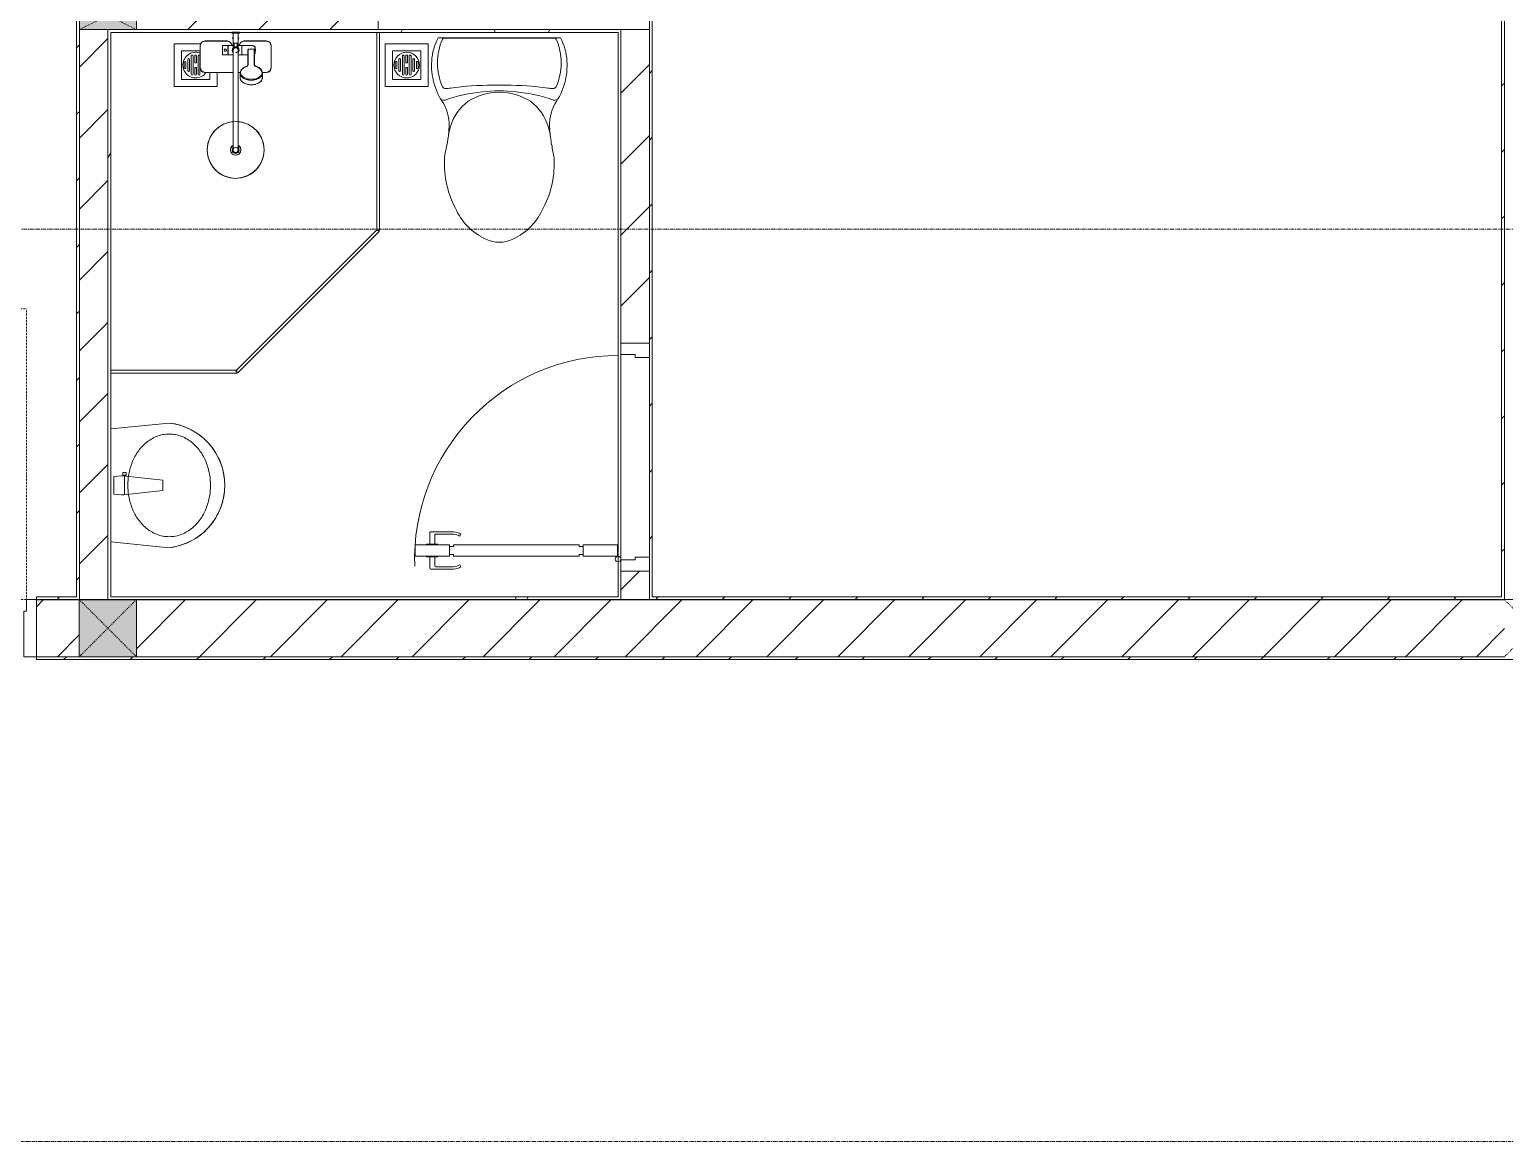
# Model space of a CAD drawing. Header units: millimetres. Extents: x 5359 to 218750, y -16347 to 109893.
# Drawn here: x 94678 to 99853, y 33837 to 37737 of the extents above; entities that cross this region are included whole.
import ezdxf

# ---------------------------------------------------------------- set-up
doc = ezdxf.new("R2010")
doc.units = ezdxf.units.MM
for name, pattern in [('Dash', [6, 3, -3]), ('Grid Line', [22.225, 12.7, -3.175, 3.175, -3.175]), ('NET VAN', [1.06, 0.53, -0.53])]:
    doc.linetypes.add(name, pattern=pattern)
for name, color, linetype, lineweight in [('0-1', 7, 'Continuous', 5), ('A-DETL-GENF-1', 9, 'Continuous', 9), ('A-DETL-GENF-2', 9, 'NET VAN', 9), ('A-DOOR', 31, 'Continuous', 9), ('A-DOOR-1', 9, 'Continuous', 9), ('A-DOOR-FRAM', 31, 'Continuous', 9), ('A-GLAZ-CURT-1', 9, 'Continuous', 9), ('A-WALL', 113, 'Continuous', 9), ('A-WALL-1', 53, 'Continuous', 18), ('A-WALL-3', 113, 'Continuous', 18), ('A-WALL-PATT-1', 10, 'Continuous', 9), ('A-WALL-PATT-2', 9, 'Continuous', 9), ('A-WALL-PATT-3', 111, 'Continuous', 9), ('I-WALL-1', 53, 'Continuous', 18), ('I-WALL-3', 2, 'Continuous', 18), ('M-EQPM-1', 9, 'Continuous', 9), ('P-SANR-FIXT', 6, 'Continuous', 9), ('P-SANR-FIXT-1', 9, 'Continuous', 9), ('P-SANR-FIXT-2', 221, 'Continuous', 9), ('S-COLS', 52, 'Continuous', 9), ('S-COLS-1', 253, 'Continuous', 5), ('S-COLS-2', 53, 'Continuous', 18), ('S-COLS-3', 9, 'Continuous', 9), ('S-COLS-4', 52, 'Continuous', 18), ('S-COLS-5', 52, 'Dash', 9), ('S-COLS-HDLN', 52, 'Dash', 9), ('S-COLS-HDLN-1', 9, 'Dash', 9), ('S-GRID-1', 1, 'Grid Line', 9)]:
    doc.layers.add(name, color=color, linetype=linetype, lineweight=lineweight)
pattern_1 = [(45, (0, 0), (-116.67262, 116.67262), [])]
pattern_2 = [(0, (0, 0), (894.08, 223.52), [73.762, -596.798, 73.762, -596.798, -3576.32]), (0, (0, 0), (894.08, 223.52), [-1341.12, 73.762, -1267.358, 73.762, -596.798, -1564.64]), (0, (0, 0), (894.08, 223.52), [-3352.8, 73.762, -373.278, 73.762, -1043.838]), (120, (335.28, 111.76), (-640.614, 662.536), [73.762, -596.798, 73.762, -4173.118]), (120, (335.28, 111.76), (-640.614, 662.536), [-744.322, -596.798, 73.762, -1267.358, -2235.2]), (120, (335.28, 111.76), (-640.614, 662.536), [-2682.24, 73.762, -596.798, 73.762, -1490.878]), (120, (335.28, 111.76), (-640.614, 662.536), [-3426.562, -373.278, 73.762, -1043.838]), (240, (447.04, 558.8), (-253.466, -886.056), [73.762, -596.798, 73.762, -4173.118]), (240, (447.04, 558.8), (-253.466, -886.056), [-744.322, -596.798, 73.762, -1267.358, -2235.2]), (240, (447.04, 558.8), (-253.466, -886.056), [-2682.24, 73.762, -596.798, 73.762, -1490.878]), (240, (447.04, 558.8), (-253.466, -886.056), [-3426.562, -373.278, 73.762, -1043.838])]
pattern_3 = [(45, (0, 0), (-124.4508, 124.4508), [])]

# ---------------------------------------------------------------- blocks, each defined once
blk = doc.blocks.new('TOILET - TOILET-348229-TKCS_MB ĐỊNH VỊ CỔNG-HÀNG RÀO')
at = {"layer": 'P-SANR-FIXT-1'}
for p, q in [((214.2, -19.1), (-214.2, -19.1)), ((194, -19.9), (-194, -19.9)), ((-171.7, -330.3), (-178.6, -355.5)), ((171.7, -330.3), (178.6, -355.5))]:
    blk.add_line(p, q, dxfattribs=at)
for centre, radius, start, end in [((-46.1, -111.1), 191.6, 151.2809, 176.4513), ((-9.8, -107.2), 207.3, 156.2862, 203.7138), ((-193.7, -26.4), 6.48, 92.3168, 156.2862), ((193.7, -26.4), 6.48, 23.7138, 87.6832), ((9.8, -107.2), 207.3, 336.2862, 23.7138), ((46.1, -111.1), 191.6, 3.5487, 28.7191), ((1.9, -114.1), 239.7, 176.4513, 195.2961), ((-1.9, -114.1), 239.7, 344.7039, 3.5487), ((-4, -115.7), 233.6, 195.2961, 215.2147), ((-189.1, -185.5), 11.7, 205.4105, 277.5788), ((178.9, -2951.3), 2778.4, 97.2351, 97.5788), ((-14.3, -1400.4), 1215.6, 90.3974, 97.407), ((0, -786.7), 581.5, 84.1678, 95.8322), ((0, -3462.8), 3278, 89.6026, 90.3974), ((14.3, -1400.4), 1215.6, 82.593, 89.6026), ((-178.9, -2951.3), 2778.4, 82.4212, 82.7649), ((189.1, -185.5), 11.7, 262.4212, 334.5895), ((4, -115.7), 233.6, 324.7853, 344.7039), ((-195, -224.1), 13.8, 230.6724, 288.9927), ((-343.5, -327.4), 167.3, 355.4559, 27.38), ((0.6, -792.1), 586.9, 95.8322, 108.9927), ((-0.4, -384), 179.5, 127.4036, 162.5964), ((0, -416), 206.1, 90, 122.0732), ((0, -416), 206.1, 57.9268, 90), ((-0.6, -792.1), 586.9, 71.0073, 84.1678), ((0.4, -384), 179.5, 17.4036, 52.5964), ((343.5, -327.4), 167.3, 152.62, 184.5441), ((195, -224.1), 13.8, 251.0073, 309.3276), ((-719.2, -297.5), 544.3, 346.0536, 355.4559), ((719.2, -297.5), 544.3, 184.5441, 190.2879), ((-1948.3, -805.1), 2171.2, 9.681, 10.8949), ((137.1, -461.2), 329.8, 174.3487, 207.6878), ((-137.1, -461.2), 329.8, 332.3122, 3.6835), ((45.1, -528.6), 217.6, 203.2216, 244.7718), ((-45.1, -528.6), 217.6, 295.2282, 336.7784), ((0, -624.4), 111.7, 244.7718, 295.2282)]:
    blk.add_arc(centre, radius, start, end, dxfattribs=at)
blk = doc.blocks.new('bonruatreo - Chậu rửa-348246-TKCS_MB ĐỊNH VỊ CỔNG-HÀNG RÀO')
at = {"layer": 'P-SANR-FIXT-1'}
for p, q in [((-218.6, 205), (-198.4, 0)), ((-177.8, 205), (-180.6, 205)), ((198.4, 0), (218.6, 205)), ((-198.4, 0), (198.4, 0)), ((165, 0), (-165, 0))]:
    blk.add_line(p, q, dxfattribs=at)
at = {"layer": 'P-SANR-FIXT-1', "flags": 128}
blk.add_lwpolyline([(-218.6, 205), (-217.4, 213.7), (-215.9, 222.4), (-214, 231), (-211.8, 239.5), (-209.3, 247.9), (-206.4, 256.2), (-203.2, 264.4), (-199.6, 272.5), (-195.8, 280.4), (-191.6, 288.1), (-187.1, 295.7), (-182.3, 303.1), (-177.3, 310.3), (-171.9, 317.3), (-166.3, 324.1), (-160.4, 330.6), (-154.2, 336.9), (-147.8, 342.9), (-141.2, 348.7), (-134.3, 354.2), (-127.3, 359.4), (-120, 364.4), (-112.5, 369), (-104.9, 373.4), (-97.1, 377.4), (-89.1, 381.2), (-81, 384.6), (-72.7, 387.6), (-64.4, 390.4), (-55.9, 392.8), (-47.3, 394.8), (-38.7, 396.6), (-30, 397.9), (-21.3, 399), (-12.5, 399.6), (-3.7, 400), (5.1, 399.9), (13.9, 399.6), (22.6, 398.8), (31.4, 397.8), (40.1, 396.3), (48.7, 394.5), (57.2, 392.4), (65.7, 390), (74, 387.2), (82.2, 384.1), (90.3, 380.6), (98.3, 376.8), (106.1, 372.7), (113.7, 368.3), (121.1, 363.6), (128.4, 358.7), (135.4, 353.4), (142.2, 347.8), (148.8, 342), (155.2, 335.9), (161.3, 329.6), (167.2, 323), (172.8, 316.2), (178.1, 309.2), (183.1, 302), (187.8, 294.6), (192.2, 287), (196.4, 279.2), (200.2, 271.3), (203.7, 263.2), (206.8, 255), (209.7, 246.6), (212.2, 238.2), (214.3, 229.7), (216.1, 221.1), (217.6, 212.4), (218.6, 205)], dxfattribs=at)
at = {"layer": 'P-SANR-FIXT-1'}
blk.add_arc((0, 180), 220, 6.525, 173.475, dxfattribs=at)
for points in [[(-180, 205), (-180, 212.4), (-178.6, 227.3), (-172.4, 248.8), (-162.5, 268.9), (-149.4, 287), (-133.8, 303), (-116.1, 316.6), (-96.9, 327.9), (-76.5, 336.8), (-55.2, 343.5), (-33.3, 347.9), (-11.2, 350.1), (11.1, 350.1), (33.3, 347.9), (55.2, 343.5), (76.5, 336.8), (96.9, 327.9), (116.1, 316.6), (133.8, 302.9), (149.5, 287), (162.5, 268.8), (172.4, 248.8), (178.6, 227.3), (180, 212.4), (180, 205)], [(180, 205), (180, 197.6), (178.6, 182.7), (172.4, 161.2), (162.5, 141.2), (149.5, 123), (133.8, 107.1), (116.1, 93.4), (96.9, 82.1), (76.5, 73.2), (55.2, 66.5), (33.3, 62.1), (11.1, 59.9), (-11.2, 59.9), (-33.3, 62.1), (-55.2, 66.5), (-76.5, 73.2), (-96.9, 82.1), (-116.1, 93.4), (-133.8, 107), (-149.4, 123), (-162.5, 141.1), (-172.4, 161.2), (-178.6, 182.7), (-180, 197.6), (-180, 205)]]:
    blk.add_open_spline(points, degree=3, dxfattribs=at)
at = {"layer": 'P-SANR-FIXT-2'}
for p, q in [((-18.5, 182.5), (-32.2, 52.9)), ((18.5, 182.5), (-18.5, 182.5)), ((33, 45.4), (18.5, 182.5)), ((-35.6, 54.2), (-44.7, 54.2)), ((-44.7, 54.2), (-44.7, 42.8)), ((-35.6, 52.9), (-35.6, 54.2)), ((-32.2, 52.9), (-35.6, 52.9)), ((-35.6, 44.2), (-35.6, 52.9)), ((-32.2, 52.9), (-33.1, 44.2)), ((-44.7, 42.8), (-35.6, 42.8)), ((-35.6, 42.8), (-35.6, 44.2)), ((-35.6, 44.2), (-33.1, 44.2)), ((-33, 37.3), (-31.4, 12.2)), ((32.7, 48.5), (-32.7, 48.5)), ((-30.2, 11), (30.2, 11)), ((31.4, 12.2), (33, 37.3))]:
    blk.add_line(p, q, dxfattribs=at)
for centre, radius, start, end in [((5.5, 41.4), 38.7, 175.8543, 186.034), ((-30.1, 12.3), 1.3, 183.5997, 268.7722), ((30.1, 12.3), 1.3, 271.2278, 356.4003), ((-5.5, 41.4), 38.7, 353.966, 6.034)]:
    blk.add_arc(centre, radius, start, end, dxfattribs=at)
blk = doc.blocks.new('93925000_0001 - 93925000_top_dwg_93925000_T-348115-TKCS_MB ĐỊNH VỊ CỔNG-HÀNG RÀO')
at = {"layer": 'P-SANR-FIXT'}
for p, q in [((-125, -47.4), (-125, -123.4)), ((-29.3, -30.4), (-108, -30.4)), ((-46.3, -78.4), (-46.3, -46.7)), ((-27.2, -47.1), (-26.1, -47.1)), ((21.5, -45.9), (60.6, -46.7)), ((29.3, -30.4), (108, -30.4)), ((125, -47.4), (125, -123.4)), ((-27.2, -77.9), (-26.1, -77.9)), ((-9, -412.5), (-9, -62.5)), ((9, -62.5), (9, -412.5)), ((43, -78.7), (21.5, -79.2)), ((43, -64.7), (43, -117.7)), ((65.8, -117.7), (65.8, -64.7)), ((-108, -140.4), (-9, -140.4)), ((9, -140.4), (16.1, -140.4)), ((15.4, -159.1), (15.8, -143.3)), ((42.7, -117.9), (42.7, -117.9)), ((43.2, -117.6), (43.2, -117.5)), ((65.6, -117.5), (65.6, -117.6)), ((66.1, -117.9), (66.1, -117.9)), ((108, -140.4), (92.7, -140.4)), ((93, -143.3), (93.4, -159.1))]:
    blk.add_line(p, q, dxfattribs=at)
at = {"layer": 'P-SANR-FIXT', "flags": 128}
for points in [[(-45.8, -46.1), (-27.2, -46.1), (-27.2, -78.9), (-45.8, -78.9)], [(-26.1, -46), (-26.1, -78.9), (-9, -79)], [(21.5, -47.4), (21.5, -79.1), (9, -79)]]:
    blk.add_lwpolyline(points, dxfattribs=at)
at = {"layer": 'P-SANR-FIXT'}
for centre, radius in [((-36.5, -62.5), 3.95), ((0, -412.5), 100)]:
    blk.add_circle(centre, radius, dxfattribs=at)
for centre, radius, start, end in [((-108, -47.4), 17, 90, 180), ((-45.8, -46.6), 0.5, 90, 180), ((-29.3, -47.4), 17, 4.7626, 90), ((0, -62.5), 12, 318.5904, 221.4096), ((29.3, -47.4), 17, 90, 175.2374), ((59.7, -57.1), 10.5, 38.6491, 85.492), ((108, -47.4), 17, 360, 90), ((-45.8, -78.4), 0.5, 180, 270), ((0, -62.5), 9, 90, 180.0008), ((0, -62.5), 9, 360, 90), ((45.7, -61.8), 2.59, 155.1929, 175.7071), ((45.9, -61.8), 2.75, 130.8294, 155.1929), ((46.1, -62.1), 3.08, 110.5459, 130.8294), ((54.4, -334.8), 275.9, 88.2683, 91.7343), ((-11.1, -67.1), 76.9, 1.7693, 4.1075), ((65.2, -72.4), 3.46, 323.2522, 79.3541), ((-108, -123.4), 17, 180, 270), ((32.6, -143.6), 16.9, 172.414, 179.1297), ((33.7, -143.7), 17.9, 164.9525, 172.4168), ((35.2, -144.2), 19.5, 157.9614, 164.9563), ((37.1, -144.9), 21.6, 151.4775, 157.9654), ((39.3, -146.1), 24, 145.4892, 151.4815), ((41.5, -147.6), 26.8, 139.9517, 145.4927), ((43.6, -149.4), 29.5, 134.7867, 139.9744), ((46.2, -152), 33.2, 130.0223, 134.7808), ((47.7, -153.8), 35.5, 125.4414, 130.0144), ((49.9, -156.8), 39.2, 121.1773, 125.4365), ((50.6, -157.9), 40.5, 119.697, 121.1761), ((51, -158.7), 41.5, 117.0276, 119.7085), ((52.2, -161.1), 44.1, 113.3199, 117.0258), ((51.7, -159.9), 42.8, 109.7779, 113.2977), ((52.5, -162.2), 45.2, 106.1472, 109.7766), ((53.2, -164.5), 47.7, 103.9355, 106.1665), ((39.1, -108.2), 10.4, 284.3956, 285.5116), ((40.8, -114.2), 4.19, 285.5116, 289.9665), ((40.2, -112.5), 6, 289.9665, 292.7061), ((41.4, -115.3), 2.96, 292.7061, 296.5405), ((41.3, -115.1), 3.16, 296.9591, 300.8286), ((41.8, -115.8), 2.26, 300.8286, 305.287), ((42.1, -116.4), 1.64, 305.287, 309.9326), ((42.6, -116.9), 0.906, 309.9326, 315.24), ((66.5, -116.6), 1.39, 229.6335, 235.1234), ((66.3, -116.8), 1.08, 225.1702, 229.6335), ((67.3, -115.4), 2.79, 235.1234, 238.7439), ((67.2, -115.6), 2.6, 238.7439, 243.4573), ((67.8, -114.4), 3.89, 243.9189, 246.8313), ((68.1, -113.8), 4.52, 246.843, 250.4792), ((68.3, -113.2), 5.24, 250.478, 254.0406), ((68.5, -112.7), 5.75, 254.0357, 256.0561), ((55.4, -165.2), 48.4, 73.8659, 76.0481), ((56.2, -162.4), 45.5, 70.241, 73.86), ((57.4, -159.2), 42.1, 66.6693, 70.2637), ((56.5, -161.3), 44.3, 62.9815, 66.6728), ((58, -158.4), 41.1, 60.2783, 62.9855), ((57.7, -158.9), 41.7, 58.8444, 60.2824), ((59.2, -156.4), 38.7, 54.5377, 58.8482), ((60.9, -154), 35.8, 50.0034, 54.5405), ((62.8, -151.7), 32.8, 45.1921, 50.0042), ((65, -149.6), 29.8, 40.0487, 45.1896), ((87.6, -128.4), 1.5, 180, 187.5386), ((87.6, -128.4), 1.5, 258.6057, 270), ((67.2, -147.7), 26.8, 34.5125, 40.0422), ((69.4, -146.2), 24.2, 28.5363, 34.4919), ((73.8, -143.9), 19.2, 21.6374, 28.9183), ((71.2, -145), 22.1, 15.4436, 21.6374), ((76.8, -143.4), 16.2, 7.1859, 15.4436), ((73.9, -143.8), 19.1, 1.2699, 7.1859), ((108, -123.4), 17, 270, 360), ((32.7, -159), 17.3, 181.3198, 222.2619), ((54.2, -123), 60.6, 259.1395, 270.1494), ((54.2, -119.5), 64.1, 270.1494, 280.3637), ((76, -159), 17.4, 317.3098, 358.6393), ((0, -412.5), 18, 120.2491, 59.7509), ((0, -412.5), 12.2, 137.7946, 42.2054), ((0, -412.5), 9, 180, 0)]:
    blk.add_arc(centre, radius, start, end, dxfattribs=at)
for points, degree in [([(-12.9, 0), (-12.9, -1.5), (-12.9, -3)], 2), ([(12.9, 0), (0, 0), (-12.8, 0)], 2), ([(12.8, 0), (12.9, 0), (12.9, 0)], 2), ([(12.9, 0), (12.9, -1.5), (12.9, -3)], 2), ([(-5, -46), (-15.5, -46), (-26.1, -46)], 2), ([(-12.9, -3), (0, -3), (12.8, -3)], 2), ([(-12.8, -3), (-12.9, -3), (-12.9, -3)], 2), ([(-8.5, -3.8), (-8.5, -20.9), (-8.5, -38)], 2), ([(-8.5, -38), (0, -38), (8.5, -38)], 2), ([(-5, -38), (-5, -44.8), (-5, -51.6)], 2), ([(5, -38), (5, -44.8), (5, -51.6)], 2), ([(5, -46), (13.3, -46), (21.5, -46)], 2), ([(8.5, -3.8), (8.5, -20.9), (8.5, -38)], 2), ([(43.2, -61.6), (43.1, -62.2), (43.3, -62.8), (43, -63.5), (43, -64.1), (43, -64.7)], 5), ([(46.1, -59), (45.8, -59), (45.6, -59), (45.4, -59.1), (45.2, -59.1), (45, -59.2)], 5), ([(65.6, -61.6), (65.6, -60.8), (65.5, -60), (64.3, -59), (63.5, -59), (62.7, -59)], 5), ([(42.8, -182.5), (33, -180.6), (24.7, -176.4), (19.9, -170.7)], 3), ([(88.8, -170.8), (83.9, -176.5), (75.6, -180.7), (65.8, -182.5)], 3)]:
    blk.add_open_spline(points, degree=degree, dxfattribs=at)
for points, weights in [([(-9.3, -3), (-8.5, -3), (-8.5, -3.8)], [1, 0.707106775639, 1]), ([(9.3, -3), (8.5, -3), (8.5, -3.8)], [1, 0.707106765177, 1]), ([(21.5, -45.9), (21.5, -45.7), (21.5, -47.4)], [0.874147445041, 0.908470869121, 1]), ([(67.9, -74.4), (66.9, -75.7), (65.8, -76.4)], [1, 0.991614392871, 1]), ([(54.4, -167.3), (15.8, -167.3), (15.8, -143.6)], [1, 0.707106781187, 1]), ([(93, -143.6), (93, -167.3), (54.4, -167.3)], [1, 0.707106781187, 1])]:
    blk.add_rational_spline(points, weights, degree=2, dxfattribs=at)
blk.add_open_spline([(68, -50.6), (68.4, -51.1), (68.6, -51.7), (68.7, -53.5), (68.2, -54.7), (66.1, -57), (64.6, -58.1), (62.7, -59)], degree=3, knots=[0.3623591, 0.3623591, 0.3623591, 0.3623591, 0.4991435, 0.4991435, 0.7494159, 0.7494159, 0.9564651, 0.9564651, 0.9564651, 0.9564651], dxfattribs=at)
blk = doc.blocks.new('93925000_0001 - 93925000_top_dwg-348114-TKCS_MB ĐỊNH VỊ CỔNG-HÀNG RÀO')
blk.add_blockref('93925000_0001 - 93925000_top_dwg_93925000_T-348115-TKCS_MB ĐỊNH VỊ CỔNG-HÀNG RÀO', (0, 0))
blk = doc.blocks.new('93925000_0001 - 93925000_3D_low_dwg-348120-TKCS_MB ĐỊNH VỊ CỔNG-HÀNG RÀO')
at = {"layer": 'P-SANR-FIXT'}
for p, q in [((-13, 0.4), (-12.1, 0.4)), ((-13, 0.4), (-11.6, 0.4)), ((-13, 0.4), (-12.1, 0.4)), ((-13, 0.4), (-11.6, 0.4)), ((-13, -2.4), (-13, 0.4)), ((-13, -2.4), (-13, 0.4)), ((-12.1, 0.4), (-9.1, 0.4)), ((-12.1, 0.4), (-9.1, 0.4)), ((-8, 0.4), (-11.6, 0.4)), ((-8, 0.4), (-11.6, 0.4)), ((-9.1, 0.4), (-5, 0.4)), ((-9.1, 0.4), (-5, 0.4)), ((-2.7, 0.4), (-8, 0.4)), ((-2.7, 0.4), (-8, 0.4)), ((-5, 0.4), (0, 0.4)), ((-5, 0.4), (0, 0.4)), ((2.9, 0.4), (-2.7, 0.4)), ((2.9, 0.4), (-2.7, 0.4)), ((0, 0.4), (5.1, 0.4)), ((0, 0.4), (5.1, 0.4)), ((8.2, 0.4), (2.9, 0.4)), ((8.2, 0.4), (2.9, 0.4)), ((5.1, 0.4), (9, 0.4)), ((5.1, 0.4), (9, 0.4)), ((11.6, 0.4), (8.2, 0.4)), ((11.6, 0.4), (8.2, 0.4)), ((9, 0.4), (12, 0.4)), ((9, 0.4), (12, 0.4)), ((13, 0.4), (11.6, 0.4)), ((13, 0.4), (11.6, 0.4)), ((12, 0.4), (13, 0.4)), ((12, 0.4), (13, 0.4)), ((13, -2.4), (13, 0.4)), ((13, -2.4), (13, 0.4)), ((-125, -47), (-120, -35)), ((-120, -35), (-125, -47)), ((-125, -123), (-125, -47)), ((-125, -47), (-125, -123)), ((-120, -35), (-108, -30)), ((-108, -30), (-120, -35)), ((-108, -30), (-29.2, -30)), ((-29.2, -30), (-108, -30)), ((-46.3, -45.7), (-27.2, -45.6)), ((-46.3, -46.9), (-46.3, -45.7)), ((-46.3, -45.7), (-46.3, -46.9)), ((-46.3, -50.5), (-46.3, -46.9)), ((-46.3, -50.5), (-46.3, -56.1)), ((-29.2, -30), (-17.2, -35)), ((-17.2, -35), (-29.2, -30)), ((-27.2, -46.8), (-27.2, -45.6)), ((-27.2, -45.6), (-27.2, -46.8)), ((-27.2, -46.8), (-27.2, -50.4)), ((-27.2, -56), (-27.2, -50.4)), ((-26.1, -46.8), (-26.1, -45.6)), ((-8.5, -45.6), (-26.1, -45.6)), ((-26.1, -46.8), (-26.1, -50.4)), ((-26.1, -56), (-26.1, -50.4)), ((-17.2, -35), (-12.8, -45.6)), ((-12.8, -45.6), (-17.2, -35)), ((-12.1, -2.4), (-13, -2.4)), ((-13, -2.4), (-11.6, -2.4)), ((-12.1, -2.4), (-13, -2.4)), ((-13, -2.4), (-11.6, -2.4)), ((-9.1, -2.4), (-12.1, -2.4)), ((-9.1, -2.4), (-12.1, -2.4)), ((-11.6, -2.4), (-8.5, -2.4)), ((-11.6, -2.4), (-8.9, -2.4)), ((-11.1, -20.1), (-8.9, -14.6)), ((-8.9, -25.2), (-11.1, -20.1)), ((-5, -2.4), (-9.1, -2.4)), ((-8.9, -45.6), (-8.9, -2.4)), ((-6.1, -2.4), (-8.5, -2.4)), ((-8.5, -53.6), (-8.5, -2.4)), ((-4.4, -50.9), (-8.5, -53.6)), ((-4.4, -50.9), (-8.5, -53.6)), ((-0.3, -2.4), (-6.1, -2.4)), ((0, -2.4), (-5, -2.4)), ((-4.6, -51), (-4.4, -50.9)), ((0, -50.1), (-4.4, -50.9)), ((-0.3, -2.4), (6.1, -2.4)), ((5.1, -2.4), (0, -2.4)), ((4.4, -50.9), (0, -50.1)), ((4.4, -50.9), (4.6, -51)), ((4.4, -50.9), (8.5, -53.6)), ((4.4, -50.9), (8.5, -53.6)), ((5.1, -2.4), (9, -2.4)), ((6.1, -2.4), (8.5, -2.4)), ((11.6, -2.4), (8.5, -2.4)), ((8.5, -2.4), (8.5, -53.6)), ((21.5, -45.6), (8.5, -45.6)), ((8.9, -2.4), (8.9, -45.6)), ((11.6, -2.4), (8.9, -2.4)), ((11.1, -20.1), (8.9, -15)), ((8.9, -25.6), (11.1, -20.1)), ((9, -2.4), (12, -2.4)), ((9, -2.4), (12, -2.4)), ((13, -2.4), (11.6, -2.4)), ((13, -2.4), (11.6, -2.4)), ((12, -2.4), (13, -2.4)), ((12, -2.4), (13, -2.4)), ((17.2, -35), (12.8, -45.6)), ((12.8, -45.6), (17.2, -35)), ((17.2, -35), (29.2, -30)), ((17.2, -35), (29.2, -30)), ((21.5, -45.6), (60.6, -46.1)), ((21.5, -46.8), (21.5, -45.6)), ((21.5, -46.8), (21.5, -50.4)), ((21.5, -56), (21.5, -50.4)), ((29.2, -30), (108, -30)), ((108, -30), (29.2, -30)), ((60.6, -46.1), (66.7, -50.3)), ((66.7, -50.3), (69.5, -62.1)), ((108, -30), (120, -35)), ((120, -35), (108, -30)), ((120, -35), (125, -47)), ((125, -47), (120, -35)), ((125, -47), (125, -123)), ((125, -123), (125, -47)), ((-46.3, -56.1), (-46.3, -62.1)), ((-46.3, -68.1), (-46.3, -62.1)), ((-46.3, -73.7), (-46.3, -68.1)), ((-46.3, -77.3), (-46.3, -73.7)), ((-46.3, -78.5), (-46.3, -77.3)), ((-46.3, -78.5), (-46.3, -77.3)), ((-46.3, -78.5), (-27.2, -78.6)), ((-40.5, -62.1), (-39.4, -59.4)), ((-40.5, -62.1), (-39.3, -64.9)), ((-36.6, -58.1), (-39.4, -59.4)), ((-36.5, -66.1), (-39.3, -64.9)), ((-36.6, -58.1), (-33.6, -59.3)), ((-33.6, -64.8), (-36.5, -66.1)), ((-33.6, -59.3), (-32.5, -62.1)), ((-33.6, -64.8), (-32.5, -62.1)), ((-27.2, -62.1), (-27.2, -56)), ((-27.2, -68.2), (-27.2, -62.1)), ((-27.2, -73.8), (-27.2, -68.2)), ((-27.2, -77.4), (-27.2, -73.8)), ((-27.2, -77.4), (-27.2, -78.6)), ((-27.2, -78.6), (-27.2, -77.4)), ((-26.1, -62.1), (-26.1, -56)), ((-26.1, -68.2), (-26.1, -62.1)), ((-26.1, -73.8), (-26.1, -68.2)), ((-26.1, -77.4), (-26.1, -73.8)), ((-26.1, -78.6), (-26.1, -77.4)), ((-26.1, -78.6), (-9, -78.6)), ((-11.1, -57.5), (-12, -62.1)), ((-11.2, -57.7), (-12, -62.1)), ((-12, -62.1), (-11.2, -66.5)), ((-12, -62.1), (-11.2, -66.5)), ((-8.5, -53.6), (-11.2, -57.7)), ((-8.5, -53.6), (-11.2, -57.7)), ((-11.1, -57.5), (-11.2, -57.7)), ((-11.1, -66.7), (-11.2, -66.5)), ((-11.2, -66.5), (-9, -69.8)), ((-11.1, -66.7), (-9, -69.9)), ((-5.4, -54.9), (-9, -62.1)), ((-9, -62.1), (-9, -66.3)), ((-9, -79.5), (-9, -66.3)), ((-9, -79.5), (-9, -94.5)), ((-9, -94.5), (-9, -122.1)), ((-5.4, -54.9), (-6.9, -57.9)), ((0, -53.1), (-5.4, -54.9)), ((6.4, -68.5), (0, -71.1)), ((9, -62.1), (6.4, -55.7)), ((11.1, -57.5), (8.5, -53.6)), ((11.2, -57.7), (8.5, -53.6)), ((11.2, -57.7), (8.5, -53.6)), ((9, -62.1), (9, -66.5)), ((9, -79.6), (9, -66.5)), ((9, -69.8), (11.2, -66.5)), ((9, -69.8), (11.2, -66.5)), ((9, -69.8), (11.1, -66.7)), ((9, -78.6), (21.5, -78.6)), ((9, -79.6), (9, -94.6)), ((9, -94.6), (9, -122.1)), ((11.1, -57.5), (11.2, -57.7)), ((11.1, -66.7), (12, -62.1)), ((11.1, -66.7), (11.2, -66.5)), ((12, -62.1), (11.2, -57.7)), ((12, -62.1), (11.2, -57.7)), ((11.2, -66.5), (12, -62.1)), ((21.5, -62.1), (21.5, -56)), ((21.5, -68.2), (21.5, -62.1)), ((21.5, -73.8), (21.5, -68.2)), ((21.5, -77.4), (21.5, -73.8)), ((21.5, -78.6), (21.5, -77.4)), ((21.5, -78.6), (44.3, -78.3)), ((43.3, -68.3), (43.8, -62.2)), ((44.3, -58.6), (44.2, -112.9)), ((65.4, -58.6), (44.3, -58.6)), ((65.4, -58.6), (65.4, -112.9)), ((66.3, -68.3), (65.8, -61.6)), ((66.7, -73.9), (69.5, -62.1)), ((-120, -135), (-125, -123)), ((-125, -123), (-120, -135)), ((-108, -140), (-120, -135)), ((-120, -135), (-108, -140)), ((-8.8, -140), (-108, -140)), ((-108, -140), (-8.8, -140)), ((-9, -122.1), (-9, -352.1)), ((16.1, -140), (8.8, -140)), ((8.8, -140), (16.1, -140)), ((9, -352.1), (9, -122.1)), ((16, -140.4), (19, -131.1)), ((16, -140.4), (16, -160.1)), ((19.3, -150.1), (16, -140.4)), ((27.2, -123.6), (19, -131.1)), ((27.5, -157.3), (19.3, -150.1)), ((42.7, -116.4), (27.2, -123.6)), ((44.2, -112.9), (42.7, -116.4)), ((65.4, -112.9), (67, -116.4)), ((67, -116.4), (82.2, -123.4)), ((82.2, -123.4), (90.4, -130.7)), ((90.7, -149.6), (82.5, -157.2)), ((90.4, -130.7), (93.7, -140.4)), ((90.7, -149.6), (93.7, -140.4)), ((108, -140), (93.6, -140)), ((93.6, -140), (108, -140)), ((93.7, -140.4), (93.7, -160.1)), ((108, -140), (120, -135)), ((108, -140), (120, -135)), ((125, -123), (120, -135)), ((120, -135), (125, -123)), ((16, -160.1), (18.8, -169)), ((19.3, -169.7), (16, -160.1)), ((25.5, -175.3), (19.3, -169.7)), ((27.5, -157.3), (39.8, -162.4)), ((39.8, -182), (27.5, -177)), ((39.6, -182), (54.8, -183.9)), ((39.8, -162.4), (54.8, -164.2)), ((39.8, -182), (54.8, -183.9)), ((70.6, -162.2), (54.8, -164.2)), ((54.8, -183.9), (70.6, -181.9)), ((54.8, -183.9), (69.3, -182.2)), ((70.6, -162.2), (82.5, -157.2)), ((82.5, -176.8), (70.6, -181.9)), ((82.2, -177), (79.6, -178.1)), ((90.7, -169.3), (82.5, -176.8)), ((93.7, -160.1), (90.7, -169.3)), ((-77.7, -348.9), (-89.8, -367.9)), ((-61.8, -333.3), (-77.7, -348.9)), ((-42.5, -321.4), (-61.8, -333.3)), ((-21.4, -314.2), (-42.5, -321.4)), ((-9, -312.8), (-21.4, -314.2)), ((-9, -374.4), (-9, -352.1)), ((22.5, -314.4), (9, -312.9)), ((9, -374.3), (9, -352.1)), ((43, -321.6), (22.5, -314.4)), ((61.9, -333.3), (43, -321.6)), ((78.8, -350.3), (61.9, -333.3)), ((90.5, -369.3), (78.8, -350.3)), ((-97.3, -388.9), (-100, -411.9)), ((-100, -411.9), (-97.6, -433.8)), ((-89.8, -367.9), (-97.3, -388.9)), ((-16.7, -404), (-18.5, -411.9)), ((-18.5, -411.9), (-18.5, -411.9)), ((-18.5, -411.9), (-16.5, -420.1)), ((-11.8, -397.7), (-16.7, -404)), ((-12, -411.9), (-9, -404.4)), ((-8.3, -420.6), (-12, -411.9)), ((-9, -396.3), (-11.8, -397.7)), ((-9, -394.7), (-9, -374.4)), ((-9, -394.7), (-9, -407.6)), ((-5.4, -404.7), (-9, -411.9)), ((-9, -407.6), (-9, -411.9)), ((-9, -411.9), (-9, -411.9)), ((-5.4, -404.7), (-6.3, -405.5)), ((-5.4, -404.7), (0, -402.9)), ((5.4, -404.7), (0, -402.9)), ((9, -411.9), (5.4, -404.7)), ((5.4, -404.7), (6.2, -405.4)), ((5.4, -419.1), (9, -411.6)), ((5.4, -419.1), (9, -411.9)), ((8.7, -420.2), (12, -411.9)), ((9, -394.5), (9, -374.3)), ((9, -394.5), (9, -407.4)), ((11.7, -397.6), (9, -396.3)), ((12, -411.9), (9, -404.9)), ((9, -411.9), (9, -407.4)), ((9, -411.6), (9, -411.9)), ((11.7, -397.6), (16.7, -403.7)), ((11.7, -397.6), (16.7, -403.7)), ((18.5, -411.9), (16.5, -420.1)), ((16.7, -403.7), (18.5, -411.9)), ((16.7, -403.7), (18.5, -411.9)), ((18.5, -411.9), (18.5, -411.9)), ((97.6, -390.1), (90.5, -369.3)), ((100, -411.9), (97.5, -433.9)), ((100, -411.9), (97.6, -390.1)), ((-97.6, -433.8), (-90.5, -454.4)), ((-90.5, -454.4), (-78.4, -473.9)), ((-16.5, -420.1), (-11.3, -426.5)), ((-11.3, -426.5), (-3.9, -430)), ((0, -423.9), (-8.3, -420.6)), ((-5.4, -419.1), (-6.2, -418.4)), ((0, -420.9), (-5.4, -419.1)), ((0, -420.9), (-5.4, -419.1)), ((-3.9, -430), (4.1, -429.9)), ((5.4, -419.1), (0, -420.9)), ((5.4, -419.1), (0, -420.9)), ((8.7, -420.2), (0, -423.9)), ((4.1, -429.9), (11.7, -426.2)), ((6.2, -418.4), (5.4, -419.1)), ((16.5, -420.1), (11.7, -426.2)), ((78, -474.5), (89.8, -455.8)), ((89.8, -455.8), (97.5, -433.9)), ((-78.4, -473.9), (-62.2, -490.2)), ((-62.2, -490.2), (-43.5, -501.9)), ((-43.5, -501.9), (-22.2, -509.4)), ((-22.2, -509.4), (-0.1, -511.9)), ((-0.1, -511.9), (22.1, -509.4)), ((22.1, -509.4), (42.9, -502.2)), ((42.9, -502.2), (61.9, -490.4)), ((61.9, -490.4), (78, -474.5))]:
    blk.add_line(p, q, dxfattribs=at)
blk = doc.blocks.new('93925000_0001 - FMM 93925000-348244-TKCS_MB ĐỊNH VỊ CỔNG-HÀNG RÀO')
for name in ['93925000_0001 - 93925000_3D_low_dwg-348120-TKCS_MB ĐỊNH VỊ CỔNG-HÀNG RÀO', '93925000_0001 - 93925000_top_dwg-348114-TKCS_MB ĐỊNH VỊ CỔNG-HÀNG RÀO']:
    blk.add_blockref(name, (0, 0))
blk = doc.blocks.new('THU NUOC - THU NUOC-461820-TKCS_MB ĐỊNH VỊ CỔNG-HÀNG RÀO')
at = {"layer": 'M-EQPM-1'}
for p, q in [((-66.3, 70.6), (-66.3, -79.4)), ((83.7, 70.6), (-66.3, 70.6)), ((83.7, -22.9), (83.7, 70.6)), ((58.7, 45.6), (-41.3, 45.6)), ((-41.3, 45.6), (-41.3, -54.4)), ((-23.3, 10.8), (40.9, 10.8)), ((40.9, 4.8), (-23.3, 4.8)), ((-11, 23.3), (28.5, 23.3)), ((28.5, 17.3), (-11, 17.3)), ((-1.1, 35.6), (18.5, 35.6)), ((18.5, 29.6), (-1.1, 29.6)), ((58.7, -19.9), (58.7, 45.6)), ((-23.3, -1.2), (0.7, -1.2)), ((0.7, -7.2), (-23.3, -7.2)), ((-23.3, -13.6), (40.9, -13.6)), ((40.9, -19.6), (-23.3, -19.6)), ((0.7, -1.2), (0.7, -7.2)), ((16.7, -1.2), (40.9, -1.2)), ((16.7, -7.2), (16.7, -1.2)), ((40.9, -7.2), (16.7, -7.2)), ((-66.3, -79.4), (-16.7, -79.4)), ((-41.3, -54.4), (-16.7, -54.4))]:
    blk.add_line(p, q, dxfattribs=at)
for centre, radius, start, end in [((8.7, -4.4), 45, 0, 180), ((8.7, -4.4), 45, 0, 180), ((-23.3, 7.8), 3, 90, 270), ((-11, 20.3), 3, 90, 270), ((-1.1, 32.6), 3, 90, 270), ((18.5, 32.6), 3, 270, 90), ((28.5, 20.3), 3, 270, 90), ((40.9, 7.8), 3, 270, 90), ((8.7, -4.4), 45, 180, 235.2807), ((8.7, -4.4), 45, 180, 235.2807), ((-23.3, -4.2), 3, 90, 270), ((-23.3, -16.6), 3, 90, 270), ((-11, -29.1), 3, 135, 180), ((40.9, -4.2), 3, 270, 90), ((40.9, -16.6), 3, 270, 90), ((8.7, -4.4), 45, 339.7593, 360), ((8.7, -4.4), 45, 339.7593, 360)]:
    blk.add_arc(centre, radius, start, end, dxfattribs=at)
blk = doc.blocks.new('THU NUOC - THU NUOC-V24-TKCS_MB ĐỊNH VỊ CỔNG-HÀNG RÀO')
at = {"layer": 'M-EQPM-1'}
for p, q in [((-66.3, 70.6), (-66.3, -79.4)), ((83.7, 70.6), (-66.3, 70.6)), ((83.7, -79.4), (83.7, 70.6)), ((58.7, 45.6), (-41.3, 45.6)), ((-41.3, 45.6), (-41.3, -54.4)), ((-23.3, 10.8), (40.9, 10.8)), ((40.9, 4.8), (-23.3, 4.8)), ((-11, 23.3), (28.5, 23.3)), ((28.5, 17.3), (-11, 17.3)), ((-1.1, 35.6), (18.5, 35.6)), ((18.5, 29.6), (-1.1, 29.6)), ((58.7, -54.4), (58.7, 45.6)), ((-23.3, -1.2), (0.7, -1.2)), ((0.7, -7.2), (-23.3, -7.2)), ((-23.3, -13.6), (40.9, -13.6)), ((40.9, -19.6), (-23.3, -19.6)), ((-11, -26.1), (28.5, -26.1)), ((28.5, -32.1), (-11, -32.1)), ((-1.1, -38.5), (18.5, -38.5)), ((18.5, -44.5), (-1.1, -44.5)), ((0.7, -1.2), (0.7, -7.2)), ((16.7, -1.2), (40.9, -1.2)), ((16.7, -7.2), (16.7, -1.2)), ((40.9, -7.2), (16.7, -7.2)), ((-66.3, -79.4), (83.7, -79.4)), ((-41.3, -54.4), (58.7, -54.4))]:
    blk.add_line(p, q, dxfattribs=at)
for centre, radius, start, end in [((8.7, -4.4), 45, 0, 180), ((8.7, -4.4), 45, 0, 180), ((-23.3, 7.8), 3, 90, 270), ((-11, 20.3), 3, 90, 270), ((-1.1, 32.6), 3, 90, 270), ((18.5, 32.6), 3, 270, 90), ((28.5, 20.3), 3, 270, 90), ((40.9, 7.8), 3, 270, 90), ((8.7, -4.4), 45, 180, 360), ((8.7, -4.4), 45, 180, 360), ((-23.3, -4.2), 3, 90, 270), ((-23.3, -16.6), 3, 90, 270), ((-11, -29.1), 3, 90, 270), ((-1.1, -41.5), 3, 90, 270), ((18.5, -41.5), 3, 270, 90), ((28.5, -29.1), 3, 270, 90), ((40.9, -4.2), 3, 270, 90), ((40.9, -16.6), 3, 270, 90)]:
    blk.add_arc(centre, radius, start, end, dxfattribs=at)
blk = doc.blocks.new('System Panel - Glazed-921742-TKCS_MB ĐỊNH VỊ CỔNG-HÀNG RÀO')
at = {"layer": 'A-GLAZ-CURT-1'}
for p, q in [((221.3, 5), (-221.3, 5)), ((-221.3, 5), (-221.3, -5)), ((221.3, -5), (221.3, 5)), ((-221.3, -5), (221.3, -5))]:
    blk.add_line(p, q, dxfattribs=at)
blk = doc.blocks.new('System Panel - Glazed-579379-TKCS_MB ĐỊNH VỊ CỔNG-HÀNG RÀO')
at = {"layer": 'A-GLAZ-CURT-1'}
for p, q in [((350.6, 5), (-350.6, 5)), ((-350.6, 5), (-350.6, -5)), ((350.6, -5), (350.6, 5)), ((-350.6, -5), (350.6, -5))]:
    blk.add_line(p, q, dxfattribs=at)
blk = doc.blocks.new('System Panel - Glazed-1033949-TKCS_MB ĐỊNH VỊ CỔNG-HÀNG RÀO')
at = {"layer": 'A-GLAZ-CURT-1'}
for p, q in [((346.9, 5), (-346.9, 5)), ((-346.9, 5), (-346.9, -5)), ((346.9, -5), (346.9, 5)), ((-346.9, -5), (346.9, -5))]:
    blk.add_line(p, q, dxfattribs=at)
blk = doc.blocks.new('G1_SOF - BO TRU - 100x200-V25-TKCS_MB ĐỊNH VỊ CỔNG-HÀNG RÀO')
at = {"layer": 'S-COLS-3'}
blk.add_hatch(color=256, dxfattribs=at).paths.add_polyline_path([(50, -100), (50, 100), (-50, 100), (-50, -100)])
at = {"layer": 'S-COLS-2'}
for p, q in [((50, 100), (-50, 100)), ((-50, 100), (-50, -100)), ((50, -100), (50, 100)), ((-50, -100), (50, -100))]:
    blk.add_line(p, q, dxfattribs=at)
at = {"layer": 'S-COLS-HDLN-1'}
for p, q in [((50, 100), (-50, -100)), ((-50, 100), (50, -100))]:
    blk.add_line(p, q, dxfattribs=at)
blk = doc.blocks.new('DOOR_CW_01 CANH MO-PANEL KINH - DIG_02-800x2200-CỬA NHÔM KÍNH-400864-TKCS_MB ĐỊNH VỊ CỔNG-HÀNG RÀO')
at = {"layer": 'A-DETL-GENF-1'}
for p, q in [((-349, 731.8), (-347, 731.8)), ((-349, 692.2), (-349, 731.8)), ((-347, 772), (-307, 772)), ((-347, 652), (-347, 772)), ((-347, 692.2), (-347, 731.8)), ((-307, 772), (-307, 652)), ((-307, 692.2), (-307, 731.8)), ((-305, 731.8), (-307, 731.8)), ((-305, 692.2), (-305, 731.8)), ((-392, 637), (-392, 716.5)), ((-349, 720.5), (-388, 720.5)), ((-384, 699.5), (-384, 637)), ((-349, 703.5), (-380, 703.5)), ((-347, 692.2), (-349, 692.2)), ((-307, 692.2), (-305, 692.2)), ((-305, 720.5), (-266, 720.5)), ((-305, 703.5), (-274, 703.5)), ((-270, 699.5), (-270, 637)), ((-262, 637), (-262, 716.5)), ((-307, 652), (-347, 652)), ((-347, 638), (-341, 638)), ((-347, 638), (-347, 196)), ((-313, 652), (-341, 652)), ((-341, 652), (-341, 638)), ((-313, 638), (-313, 652)), ((-307, 638), (-313, 638)), ((-307, 196), (-307, 638)), ((-383.9, 611.2), (-377.3, 615.8)), ((-270.1, 611.2), (-276.7, 615.8)), ((-347, 196), (-341, 196)), ((-307, 182), (-347, 182)), ((-347, 182), (-347, 62)), ((-341, 196), (-341, 182)), ((-341, 182), (-313, 182)), ((-307, 196), (-313, 196)), ((-313, 182), (-313, 196)), ((-307, 62), (-307, 182)), ((-347, 62), (-307, 62))]:
    blk.add_line(p, q, dxfattribs=at)
blk.add_circle((-357, 60), 10, dxfattribs=at)
for centre, radius, start, end in [((-357, 60), 714, 360, 92), ((-388, 716.5), 4, 90, 180), ((-380, 699.5), 4, 90, 180), ((-274, 699.5), 4, 0, 90), ((-266, 716.5), 4, 0, 90), ((-347, 637), 45, 180, 215), ((-347, 637), 37, 180, 215), ((-307, 637), 37, 325, 0), ((-307, 637), 45, 325, 0)]:
    blk.add_arc(centre, radius, start, end, dxfattribs=at)
at = {"layer": 'A-DOOR-1'}
for p, q in [((-360, 50), (-400, 50)), ((-400, 50), (-400, -50)), ((-360, 0), (-360, 50)), ((-350, 0), (-360, 0)), ((-357, 50), (-332, 50)), ((-350, -50), (-350, 0)), ((360, 0), (350, 0)), ((350, 0), (350, -50)), ((400, 50), (360, 50)), ((360, 50), (360, 0)), ((400, -50), (400, 50)), ((-400, -50), (-350, -50)), ((350, -50), (400, -50))]:
    blk.add_line(p, q, dxfattribs=at)
blk = doc.blocks.new('NCV_TKTC_TANG 1_rvt-1-TKCS_MB ĐỊNH VỊ CỔNG-HÀNG RÀO')
at = {"layer": 'A-WALL-PATT-1'}
h = blk.add_hatch(dxfattribs=at)
h.set_pattern_fill('FP_2', color=256, style=0, pattern_type=2)
h.set_pattern_definition(pattern_3)
h.paths.add_polyline_path([(94952.6, 35736.9), (94952.6, 37736.9), (94852.6, 37736.9), (94852.6, 35736.9), (94930.9, 35736.9)])
h.paths.add_polyline_path([(94930.9, 37836.9), (94952.6, 37836.9), (94952.6, 40136.9), (94852.6, 40136.9), (94852.6, 37836.9)])
h = blk.add_hatch(dxfattribs=at)
h.set_pattern_fill('FP_2', color=256, style=0, pattern_type=2)
h.set_pattern_definition(pattern_3)
h.paths.add_polyline_path([(95900.5, 37736.9), (95900.5, 37836.9), (95052.6, 37836.9), (95052.6, 37736.9), (95536.1, 37736.9)])
h = blk.add_hatch(dxfattribs=at)
h.set_pattern_fill('FP_4', color=256, style=0, pattern_type=2)
h.set_pattern_definition(pattern_2)
h.paths.add_polyline_path([(96742.6, 37726.9), (96742.6, 37736.9), (94952.6, 37736.9), (94952.6, 37726.9), (96141.3, 37726.9)])
h = blk.add_hatch(dxfattribs=at)
h.set_pattern_fill('FP_4', color=256, style=0, pattern_type=2)
h.set_pattern_definition(pattern_2)
h.paths.add_polyline_path([(94952.6, 35746.9), (94962.6, 35746.9), (94962.6, 37726.9), (94952.6, 37726.9), (94952.6, 35919.7)])
h = blk.add_hatch(dxfattribs=at)
h.set_pattern_fill('FP_2', color=256, style=0, pattern_type=2)
h.set_pattern_definition(pattern_3)
h.paths.add_polyline_path([(96752.6, 35736.9), (96852.6, 35736.9), (96852.6, 35836.9), (96752.6, 35836.9)])
h.paths.add_polyline_path([(96852.6, 36636.9), (96852.6, 37736.9), (96752.6, 37736.9), (96752.6, 36636.9), (96802.6, 36636.9)])
h = blk.add_hatch(dxfattribs=at)
h.set_pattern_fill('FP_4', color=256, style=0, pattern_type=2)
h.set_pattern_definition(pattern_2)
h.paths.add_polyline_path([(96742.6, 35736.9), (96742.6, 35746.9), (94952.6, 35746.9), (94952.6, 35736.9), (96141.3, 35736.9)])
at = {"layer": 'A-WALL-PATT-2'}
h = blk.add_hatch(dxfattribs=at)
h.set_pattern_fill('FP_3', color=256, style=0, pattern_type=2)
h.set_pattern_definition(pattern_1)
h.paths.add_polyline_path([(94852.6, 35746.9), (94852.6, 40246.9), (94842.6, 40246.9), (94842.6, 35746.9)])
h = blk.add_hatch(dxfattribs=at)
h.set_pattern_fill('FP_3', color=256, style=0, pattern_type=2)
h.set_pattern_definition(pattern_1)
h.paths.add_polyline_path([(96862.6, 35736.9), (96862.6, 40136.9), (96852.6, 40136.9), (96852.6, 35736.9)])
h = blk.add_hatch(dxfattribs=at)
h.set_pattern_fill('FP_3', color=256, style=0, pattern_type=2)
h.set_pattern_definition(pattern_1)
h.paths.add_polyline_path([(99852.6, 35746.9), (99852.6, 39226.9), (99842.6, 39226.9), (99842.6, 35746.9)])
h = blk.add_hatch(dxfattribs=at)
h.set_pattern_fill('FP_3', color=256, style=0, pattern_type=2)
h.set_pattern_definition(pattern_1)
h.paths.add_polyline_path([(94852.6, 35736.9), (94852.6, 35746.9), (94702.4, 35746.9), (94702.4, 35736.9)])
h.paths.add_polyline_path([(92510, 35736.9), (93612.4, 35737.4), (93612.4, 35746.9), (91852.6, 35746.9), (91852.6, 35736.9)])
h = blk.add_hatch(dxfattribs=at)
h.set_pattern_fill('FP_3', color=256, style=0, pattern_type=2)
h.set_pattern_definition(pattern_1)
h.paths.add_polyline_path([(99852.6, 35736.9), (99852.6, 35746.9), (96862.6, 35746.9), (96862.6, 35736.9), (99772.6, 35736.9)])
at = {"layer": 'A-WALL-1'}
for p, q in [((95900.5, 37736.9), (95900.5, 37836.9)), ((94852.6, 37736.9), (94852.6, 35736.9)), ((94952.6, 35736.9), (94952.6, 37736.9)), ((95052.6, 37736.9), (95900.5, 37736.9)), ((96852.6, 37736.9), (96752.6, 37736.9)), ((96752.6, 37736.9), (96752.6, 36636.9)), ((96852.6, 36636.9), (96852.6, 37736.9)), ((96752.6, 35836.9), (96752.6, 35736.9)), ((96852.6, 35736.9), (96852.6, 35836.9)), ((94852.6, 35736.9), (94952.6, 35736.9)), ((96752.6, 35736.9), (96852.6, 35736.9))]:
    blk.add_line(p, q, dxfattribs=at)
at = {"layer": 'I-WALL-1'}
for p, q in [((94842.6, 40246.9), (94842.6, 35746.9)), ((96852.6, 40136.9), (96852.6, 36636.9)), ((96862.6, 35746.9), (96862.6, 40126.9)), ((99842.6, 39226.9), (99842.6, 35746.9)), ((99852.6, 35746.9), (99852.6, 39226.9)), ((94852.6, 35746.9), (94852.6, 37736.9)), ((94952.6, 37736.9), (94952.6, 37726.9)), ((94952.6, 37726.9), (94952.6, 35746.9)), ((94962.6, 37726.9), (96742.6, 37726.9)), ((94962.6, 36336.7), (94962.6, 37726.9)), ((96742.6, 37736.9), (95052.6, 37736.9)), ((96752.6, 37736.9), (96742.6, 37736.9)), ((96742.6, 37726.9), (96742.6, 35746.9)), ((96752.6, 36636.9), (96752.6, 37736.9)), ((96752.6, 35876.9), (96752.6, 36596.9)), ((96852.6, 36586.9), (96852.6, 35886.9)), ((94962.6, 35746.9), (94962.6, 35939.9)), ((96752.6, 35736.9), (96752.6, 35836.9)), ((96852.6, 35836.9), (96852.6, 35736.9)), ((94842.6, 35746.9), (94702.4, 35746.9)), ((94702.4, 35746.9), (94702.4, 35737.4)), ((94702.4, 35736.9), (94852.6, 35736.9)), ((94852.6, 35736.9), (94852.6, 35746.9)), ((94952.6, 35746.9), (94952.6, 35736.9)), ((94952.6, 35736.9), (96742.6, 35736.9)), ((96742.6, 35746.9), (94962.6, 35746.9)), ((96742.6, 35736.9), (96752.6, 35736.9)), ((96852.6, 35736.9), (96862.6, 35736.9)), ((99842.6, 35746.9), (96862.6, 35746.9)), ((96862.6, 35736.9), (99852.6, 35736.9)), ((99852.6, 35736.9), (99852.6, 35746.9))]:
    blk.add_line(p, q, dxfattribs=at)
at = {"layer": 'A-DOOR-1', "rotation": 89.99999999999925}
blk.add_blockref('DOOR_CW_01 CANH MO-PANEL KINH - DIG_02-800x2200-CỬA NHÔM KÍNH-400864-TKCS_MB ĐỊNH VỊ CỔNG-HÀNG RÀO', (96802.6, 36236.9), dxfattribs=at)
at = {"layer": 'A-GLAZ-CURT-1'}
for name, p, rotation in [('System Panel - Glazed-1033949-TKCS_MB ĐỊNH VỊ CỔNG-HÀNG RÀO', (95900.9, 37379.6), 89.99999999999928), ('System Panel - Glazed-579379-TKCS_MB ĐỊNH VỊ CỔNG-HÀNG RÀO', (95653, 36784.8), 44.99999999999996)]:
    blk.add_blockref(name, p, dxfattribs=dict(at, rotation=rotation))
blk.add_blockref('System Panel - Glazed-921742-TKCS_MB ĐỊNH VỊ CỔNG-HÀNG RÀO', (95183.9, 36536.9), dxfattribs=at)
at = {"layer": 'M-EQPM-1'}
for name, p, rotation in [('THU NUOC - THU NUOC-461820-TKCS_MB ĐỊNH VỊ CỔNG-HÀNG RÀO', (95256.1, 37603.6), 89.99999999999919), ('THU NUOC - THU NUOC-V24-TKCS_MB ĐỊNH VỊ CỔNG-HÀNG RÀO', (95996.5, 37603.6), 89.99999999999955)]:
    blk.add_blockref(name, p, dxfattribs=dict(at, rotation=rotation))
at = {"layer": 'P-SANR-FIXT-1'}
for name, p in [('93925000_0001 - FMM 93925000-348244-TKCS_MB ĐỊNH VỊ CỔNG-HÀNG RÀO', (95400.9, 37726.9)), ('TOILET - TOILET-348229-TKCS_MB ĐỊNH VỊ CỔNG-HÀNG RÀO', (96325.9, 37726.9))]:
    blk.add_blockref(name, p, dxfattribs=at)
at = {"layer": 'P-SANR-FIXT-1', "rotation": 270.0000000000001}
blk.add_blockref('bonruatreo - Chậu rửa-348246-TKCS_MB ĐỊNH VỊ CỔNG-HÀNG RÀO', (94962.6, 36138.3), dxfattribs=at)
at = {"layer": 'S-COLS-3', "rotation": 269.9999999999993}
blk.add_blockref('G1_SOF - BO TRU - 100x200-V25-TKCS_MB ĐỊNH VỊ CỔNG-HÀNG RÀO', (94952.6, 37786.9), dxfattribs=at)
blk = doc.blocks.new('FD_05 - FD_05-1000x2200mm-835434-TKCS_MB ĐỊNH VỊ CỔNG-HÀNG RÀO')
at = {"layer": 'A-DETL-GENF-2'}
for p, q in [((470, 100), (470, 1120)), ((470, 1120), (510, 1120)), ((510, 1120), (510, 100)), ((510, 100), (470, 100))]:
    blk.add_line(p, q, dxfattribs=at)
blk.add_arc((510, 100), 1020, 92.2475, 180, dxfattribs=at)
at = {"layer": 'A-DOOR-FRAM'}
for p, q in [((-510, 100), (-545, 100)), ((-545, 100), (-545, -100)), ((-510, 60), (-510, 100)), ((-500, 60), (-510, 60)), ((-500, -100), (-500, 60)), ((510, 60), (500, 60)), ((500, 60), (500, -100)), ((545, 100), (510, 100)), ((510, 100), (510, 60)), ((545, -100), (545, 100)), ((-545, -100), (-500, -100)), ((500, -100), (545, -100))]:
    blk.add_line(p, q, dxfattribs=at)
blk = doc.blocks.new('G1_SOF - BO TRU - 200x200-3050151-TKCS_MB ĐỊNH VỊ CỔNG-HÀNG RÀO')
at = {"layer": 'S-COLS-HDLN'}
for p, q in [((-100, 100), (100, -100)), ((100, 100), (-100, -100))]:
    blk.add_line(p, q, dxfattribs=at)

msp = doc.modelspace()

# ---------------------------------------------------------------- hatches: boundary and pattern name
at = {"layer": 'A-WALL-PATT-3'}
h = msp.add_hatch(dxfattribs=at)
h.set_pattern_fill('FP_1', color=256, style=0, pattern_type=2)
h.set_pattern_definition(pattern_3)
h.paths.add_polyline_path([(116113.4, 35537.4), (116252.6, 35537.4), (116252.6, 35737.4), (111452.6, 35737.4), (111452.6, 35537.4), (115508.2, 35537.4)])
h.paths.add_polyline_path([(108052.6, 35537.4), (108052.6, 35737.4), (104412.6, 35737.4), (104412.6, 35537.4), (107035.2, 35537.4)])
h.paths.add_polyline_path([(104212.6, 35537.4), (104212.6, 35737.4), (100052.6, 35737.4), (100052.6, 35537.4), (102193.5, 35537.4)])
h.paths.add_polyline_path([(108252.6, 35537.4), (111252.6, 35537.4), (111252.6, 35737.4), (108252.6, 35737.4)])
h.paths.add_polyline_path([(99852.6, 35537.4), (99852.6, 35737.4), (95052.4, 35737.4), (95052.4, 35537.4), (99772.6, 35537.4)])
h.paths.add_polyline_path([(94852.4, 35537.4), (94852.4, 35737.4), (94702.4, 35737.4), (94702.4, 35537.4)])
h.paths.add_polyline_path([(91852.6, 35537.4), (93612.4, 35537.4), (93612.4, 35737.4), (91852.6, 35737.4)])
h = msp.add_hatch(dxfattribs=at)
h.set_pattern_fill('FP_32', color=256, style=0, pattern_type=2)
h.set_pattern_definition(pattern_1)
h.paths.add_polyline_path([(104212.6, 35527.4), (104212.6, 35537.4), (94702.4, 35537.4), (94702.4, 35527.4), (104202.6, 35527.4)])
h.paths.add_polyline_path([(92510, 35527.4), (93612.4, 35527.4), (93612.4, 35537.4), (91642.6, 35537.4), (91642.6, 35527.4)])
at = {"layer": 'S-COLS-1'}
msp.add_hatch(color=256, dxfattribs=at).paths.add_polyline_path([(94930.9, 35537.4), (95052.4, 35537.4), (95052.4, 35737.4), (94852.4, 35737.4), (94852.4, 35537.4)])

# ---------------------------------------------------------------- linework, layer by layer
at = {"layer": 'A-WALL'}
for p, q in [((94852.4, 35537.4), (94852.4, 35737.4)), ((95052.4, 35737.4), (95052.4, 35537.4)), ((94702.4, 35537.4), (94852.4, 35537.4)), ((94852.4, 35537.4), (94702.4, 35537.4)), ((95052.4, 35537.4), (99852.6, 35537.4)), ((99852.6, 35537.4), (95052.4, 35537.4))]:
    msp.add_line(p, q, dxfattribs=at)
at = {"layer": 'A-WALL-3'}
for p, q in [((94852.4, 35737.4), (94702.4, 35737.4)), ((100052.6, 35737.4), (95052.4, 35737.4))]:
    msp.add_line(p, q, dxfattribs=at)
at = {"layer": 'I-WALL-3'}
for p, q in [((94702.4, 35537.4), (94702.4, 35527.4)), ((94702.4, 35527.4), (104202.6, 35527.4)), ((95052.4, 35537.4), (94852.4, 35537.4))]:
    msp.add_line(p, q, dxfattribs=at)
at = {"layer": 'S-COLS'}
for p, q in [((94852.4, 35737.4), (94852.4, 35537.4)), ((95052.4, 35537.4), (95052.4, 35737.4))]:
    msp.add_line(p, q, dxfattribs=at)
at = {"layer": 'S-COLS-4'}
for p, q in [((95052.4, 35737.4), (94852.4, 35737.4)), ((94852.4, 35537.4), (95052.4, 35537.4))]:
    msp.add_line(p, q, dxfattribs=at)
at = {"layer": 'S-GRID-1'}
for p, q in [((135474.6, 37036.9), (24837.1, 37036.9)), ((132680.6, 33836.9), (27631.1, 33836.9))]:
    msp.add_line(p, q, dxfattribs=at)

# ---------------------------------------------------------------- block references
at = {"layer": '0-1'}
msp.add_blockref('NCV_TKTC_TANG 1_rvt-1-TKCS_MB ĐỊNH VỊ CỔNG-HÀNG RÀO', (0, 0), dxfattribs=at)
at = {"layer": 'A-DOOR'}
msp.add_blockref('FD_05 - FD_05-1000x2200mm-835434-TKCS_MB ĐỊNH VỊ CỔNG-HÀNG RÀO', (94157.4, 35637.4), dxfattribs=at)
at = {"layer": 'S-COLS-5'}
for p in [(94952.4, 35637.4), (99952.6, 35637.4)]:
    msp.add_blockref('G1_SOF - BO TRU - 200x200-3050151-TKCS_MB ĐỊNH VỊ CỔNG-HÀNG RÀO', p, dxfattribs=at)

doc.saveas('drawing.dxf')
